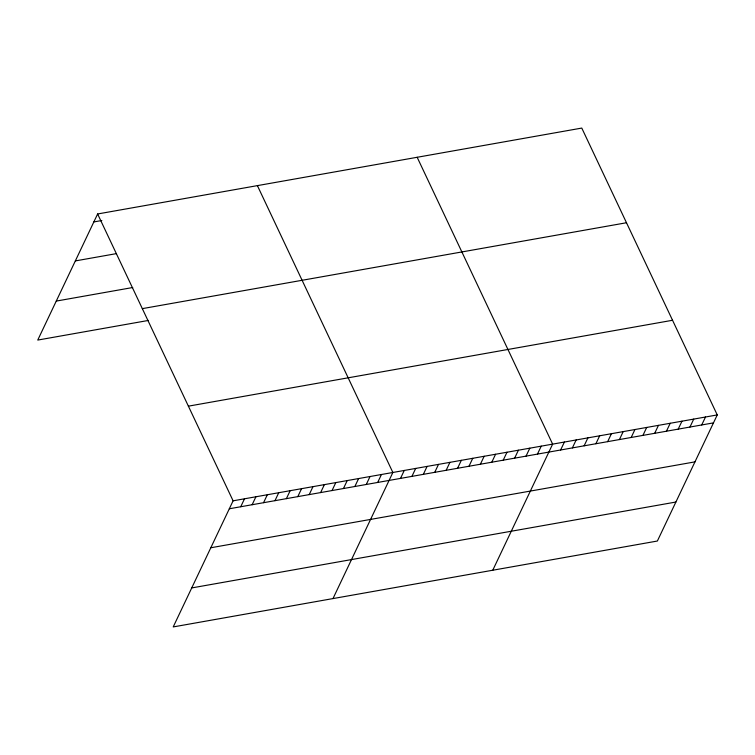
<?xml version="1.0" encoding="UTF-8"?>
<svg xmlns="http://www.w3.org/2000/svg" width="755" height="755" viewBox="0 0 755 755"><rect width="100%" height="100%" fill="white"/><g stroke="black" fill="none" stroke-linecap="round" stroke-linejoin="round"><path stroke-width="1.13" d="M97.621 213.976L233.097 500.82L173.216 626.924L657.378 541.024L717.25 414.929L581.784 128.076L97.621 213.976L37.75 340.071L148.452 320.431M240.732 506.747L244.507 498.8M252.142 504.727L255.917 496.771M263.552 502.698L267.336 494.752M274.971 500.678L278.746 492.722M286.381 498.649L290.156 490.703M297.791 496.63L301.566 488.674M309.201 494.601L312.985 486.654M320.62 492.581L324.395 484.625M332.03 490.552L335.805 482.596M343.44 488.532L347.215 480.576M354.85 486.503L358.625 478.547M366.269 484.483L370.044 476.528M377.679 482.454L381.454 474.499M332.993 598.573L392.864 472.479L257.398 185.626M400.499 478.406L404.274 470.45M411.919 476.377L415.694 468.43M423.329 474.357L427.103 466.401M434.738 472.328L438.513 464.382M446.148 470.308L449.923 462.353M457.568 468.279L461.343 460.333M468.978 466.26L472.753 458.304M480.388 464.231L484.163 456.275M491.798 462.211L495.573 454.255M503.208 460.182L506.992 452.226M514.627 458.162L518.402 450.207M526.037 456.133L529.812 448.177M537.447 454.104L541.222 446.158M492.76 570.233L552.641 444.129L417.166 157.285M560.616 449.999L564.391 442.043M572.375 447.913L576.15 439.957M584.134 445.827L587.909 437.872M595.893 443.742L599.668 435.786M607.652 441.656L611.427 433.7M619.411 439.57L623.186 431.615M631.171 437.485L634.946 429.529M642.93 435.399L646.705 427.443M654.679 433.313L658.464 425.358M666.438 431.228L670.213 423.272M678.198 429.133L681.973 421.186M689.957 427.047L693.732 419.1M701.716 424.961L705.491 417.015M93.846 221.932L101.84 220.507M75.34 260.919L116.421 253.623M56.266 301.085L132.729 287.523M142.327 308.635L626.49 222.744M188.391 406.162L672.545 320.271M233.097 500.82L717.25 414.929M229.322 508.776L713.475 422.875M210.805 547.762L694.959 461.871M191.732 587.928L675.885 502.037"/></g></svg>
